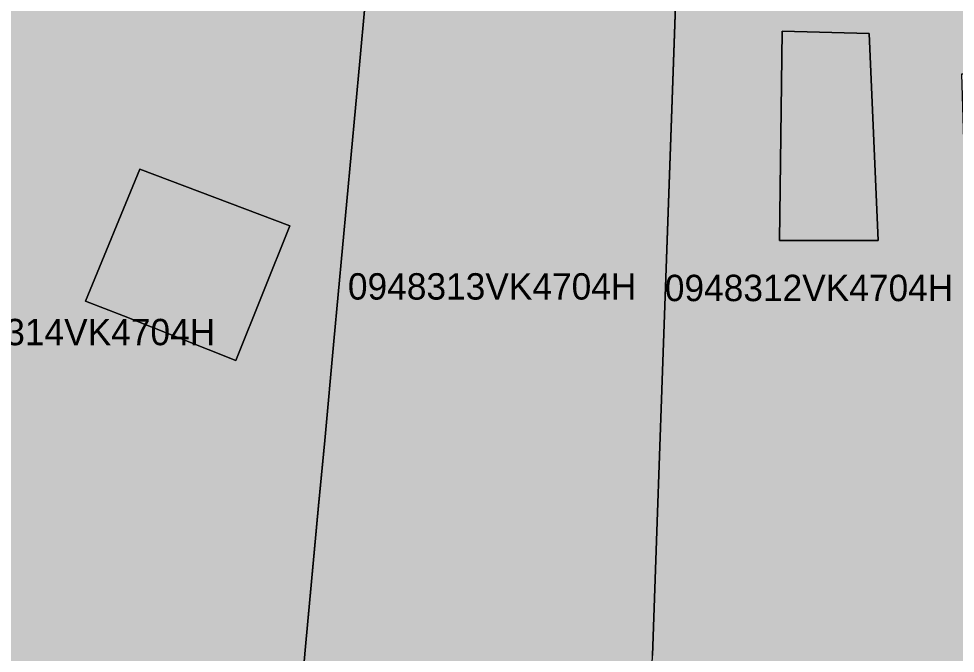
# Model space of a CAD drawing. Header units: metres. Extents: x -6 to 1255, y -2 to 532.
# Drawn here: x 1089.06 to 1124.55, y 169.5 to 193.55 of the extents above; entities that cross this region are included whole.
import ezdxf

# ---------------------------------------------------------------- set-up
doc = ezdxf.new("R2010")
doc.units = ezdxf.units.M
doc.header["$MEASUREMENT"] = 0
for name, color, linetype, lineweight, true_color in [('TPX_BUILDINGS', 7, 'CONTINUOUS', 0, 0x000000), ('TPX_BUILDINGS_HATCH', 7, 'CONTINUOUS', 0, 0xf0f0f0), ('TPX_BUILDINGS_SHADOWS_HATCH', 7, 'CONTINUOUS', 0, 0x000000), ('TPX_BUILDINGS_SHADOWS_OUTLINES', 7, 'CONTINUOUS', 0, 0x000000), ('TPX_CADASTRES', 7, 'CONTINUOUS', 0, 0x646464), ('TPX_CADASTRES_TEXT', 7, 'CONTINUOUS', 0, 0x000000)]:
    doc.layers.add(name, color=color, linetype=linetype, lineweight=lineweight, true_color=true_color)

msp = doc.modelspace()

# ---------------------------------------------------------------- hatches: boundary and pattern name
at = {"layer": 'TPX_BUILDINGS_HATCH'}
h = msp.add_hatch(color=256, dxfattribs=at)
h.paths.add_polyline_path([(1112.777, 160.921), (1112.757, 159.291), (1116.057, 158.021), (1122.907, 155.391), (1126.077, 154.171), (1125.985, 156.071), (1125.847, 158.92), (1125.627, 163.461), (1125.477, 166.401), (1125.377, 170.151), (1125.207, 176.591), (1125.117, 180.221), (1125.008, 184.231), (1124.918, 187.701), (1124.808, 191.461), (1125.138, 191.461), (1125.088, 196.221), (1124.978, 205.731), (1124.738, 205.731), (1125.088, 208.871), (1125.318, 211.091), (1121.458, 211.921), (1114.888, 213.322), (1114.518, 207.152), (1114.408, 205.401), (1114.288, 203.481), (1114.226, 201.755), (1114.028, 196.201), (1113.778, 189.051), (1113.438, 179.481), (1113.257, 174.481), (1113.077, 169.411), (1112.997, 167.131), (1112.927, 165.361), (1112.857, 163.391), (1112.777, 160.921)])
h.paths.add_polyline_path([(1117.888, 185.141), (1117.988, 193.081), (1121.288, 192.981), (1121.638, 185.141), (1117.888, 185.141)], flags=16)
h.paths.add_polyline_path([(1118.148, 200.441), (1118.538, 207.981), (1121.168, 207.841), (1120.778, 200.301), (1118.148, 200.441)], flags=16)
msp.add_hatch(color=256, dxfattribs=at).paths.add_polyline_path([(1099.597, 166.041), (1099.417, 164.411), (1112.757, 159.291), (1112.777, 160.921), (1112.857, 163.391), (1112.927, 165.361), (1112.997, 167.131), (1113.077, 169.411), (1113.257, 174.481), (1113.438, 179.481), (1113.778, 189.051), (1114.028, 196.201), (1114.226, 201.755), (1114.288, 203.481), (1103.254, 205.714), (1103.118, 204.242), (1103.057, 203.582), (1102.958, 202.505), (1102.785, 200.621), (1102.178, 194.012), (1101.988, 191.942), (1101.338, 184.862), (1101.008, 181.332), (1100.658, 177.562), (1100.428, 175.091), (1099.937, 169.751), (1099.597, 166.041)])
h = msp.add_hatch(color=256, dxfattribs=at)
h.paths.add_polyline_path([(1081.788, 183.802), (1078.898, 172.302), (1099.417, 164.411), (1099.597, 166.041), (1099.937, 169.751), (1100.428, 175.091), (1100.658, 177.562), (1101.008, 181.332), (1101.338, 184.862), (1101.988, 191.942), (1102.178, 194.012), (1099.358, 194.722), (1097.367, 195.217), (1097.028, 195.302), (1090.208, 197.002), (1089.387, 197.207), (1087.288, 197.732), (1085.408, 198.202), (1082.828, 187.952), (1081.788, 183.802)])
h.paths.add_polyline_path([(1091.598, 182.842), (1093.658, 187.842), (1099.338, 185.692), (1097.288, 180.592), (1093.028, 182.282), (1091.598, 182.842)], flags=16)
at = {"layer": 'TPX_BUILDINGS_SHADOWS_HATCH'}
for points in [[(1117.988, 193.081), (1117.888, 185.141), (1121.638, 185.141), (1121.288, 192.981), (1117.988, 193.081)], [(1093.658, 187.842), (1091.598, 182.842), (1093.028, 182.282), (1097.288, 180.592), (1099.338, 185.692), (1093.658, 187.842)]]:
    msp.add_hatch(color=256, dxfattribs=at).paths.add_polyline_path(points)

# ---------------------------------------------------------------- linework, layer by layer
at = {"layer": 'TPX_BUILDINGS', "elevation": 0.042}
for points in [[(1125.477, 166.401), (1125.377, 170.151), (1125.207, 176.591), (1125.117, 180.221), (1125.008, 184.231), (1124.918, 187.701), (1124.808, 191.461), (1125.138, 191.461), (1125.088, 196.221), (1124.978, 205.731), (1124.738, 205.731), (1125.088, 208.871), (1125.318, 211.091), (1121.458, 211.921), (1114.888, 213.322), (1114.518, 207.152), (1114.408, 205.401), (1114.288, 203.481), (1114.226, 201.755), (1114.028, 196.201), (1113.778, 189.051), (1113.438, 179.481), (1113.257, 174.481), (1113.077, 169.411)], [(1113.077, 169.411), (1113.257, 174.481), (1113.438, 179.481), (1113.778, 189.051), (1114.028, 196.201), (1114.226, 201.755), (1114.288, 203.481), (1103.254, 205.714), (1103.118, 204.242), (1103.057, 203.582), (1102.958, 202.505), (1102.785, 200.621), (1102.178, 194.012), (1101.988, 191.942), (1101.338, 184.862), (1101.008, 181.332), (1100.658, 177.562), (1100.428, 175.091), (1099.937, 169.751), (1099.597, 166.041)]]:
    msp.add_lwpolyline(points, dxfattribs=at)
for points in [[(1081.788, 183.802), (1078.898, 172.302), (1099.417, 164.411), (1099.597, 166.041), (1099.937, 169.751), (1100.428, 175.091), (1100.658, 177.562), (1101.008, 181.332), (1101.338, 184.862), (1101.988, 191.942), (1102.178, 194.012), (1099.358, 194.722), (1097.367, 195.217), (1097.028, 195.302), (1090.208, 197.002), (1089.387, 197.207), (1087.288, 197.732), (1085.408, 198.202), (1082.828, 187.952)], [(1117.888, 185.141), (1117.988, 193.081), (1121.288, 192.981), (1121.638, 185.141)], [(1091.598, 182.842), (1093.658, 187.842), (1099.338, 185.692), (1097.288, 180.592), (1093.028, 182.282)]]:
    msp.add_lwpolyline(points, close=True, dxfattribs=at)
at = {"layer": 'TPX_BUILDINGS_SHADOWS_OUTLINES', "elevation": 0.039}
for points in [[(1117.988, 193.081), (1117.888, 185.141), (1121.638, 185.141), (1121.288, 192.981)], [(1093.658, 187.842), (1091.598, 182.842), (1093.028, 182.282), (1097.288, 180.592), (1099.338, 185.692)]]:
    msp.add_lwpolyline(points, close=True, dxfattribs=at)
at = {"layer": 'TPX_CADASTRES', "elevation": 0.024}
msp.add_lwpolyline([(1125.477, 166.402), (1125.377, 170.152), (1125.207, 176.592), (1125.117, 180.222), (1125.008, 184.232), (1124.918, 187.702), (1124.808, 191.462), (1125.138, 191.462), (1125.088, 196.222), (1124.978, 205.732), (1124.738, 205.732), (1125.088, 208.872), (1125.318, 211.092), (1121.458, 211.922), (1114.888, 213.322), (1114.518, 207.152), (1114.408, 205.402), (1114.288, 203.482), (1114.028, 196.202), (1113.778, 189.052), (1113.438, 179.482), (1113.257, 174.482), (1113.077, 169.412)], dxfattribs=at)
for points in [[(1099.597, 166.042), (1099.417, 164.412), (1112.757, 159.292), (1112.777, 160.922), (1112.857, 163.392), (1112.927, 165.362), (1112.997, 167.132), (1113.077, 169.412), (1113.257, 174.482), (1113.438, 179.482), (1113.778, 189.052), (1114.028, 196.202), (1114.288, 203.482), (1114.408, 205.402), (1103.428, 207.602), (1103.118, 204.242), (1102.178, 194.012), (1101.988, 191.942), (1101.338, 184.862), (1101.008, 181.332), (1100.658, 177.562), (1100.428, 175.092), (1099.937, 169.752)], [(1081.788, 183.802), (1078.898, 172.302), (1099.417, 164.412), (1099.597, 166.042), (1099.937, 169.752), (1100.428, 175.092), (1100.658, 177.562), (1101.008, 181.332), (1101.338, 184.862), (1101.988, 191.942), (1102.178, 194.012), (1099.358, 194.722), (1097.028, 195.302), (1090.208, 197.002), (1085.408, 198.202), (1082.828, 187.952)]]:
    msp.add_lwpolyline(points, close=True, dxfattribs=at)

# ---------------------------------------------------------------- texts
at = {"layer": 'TPX_CADASTRES_TEXT'}
for s, p in [('0948313VK4704H', (1101.539, 182.902, 0.024)), ('0948312VK4704H', (1113.548, 182.843, 0.024)), ('0948314VK4704H', (1085.578, 181.172, 0.024))]:
    msp.add_text(s, height=1, dxfattribs=at).set_placement(p)

doc.saveas('drawing.dxf')
